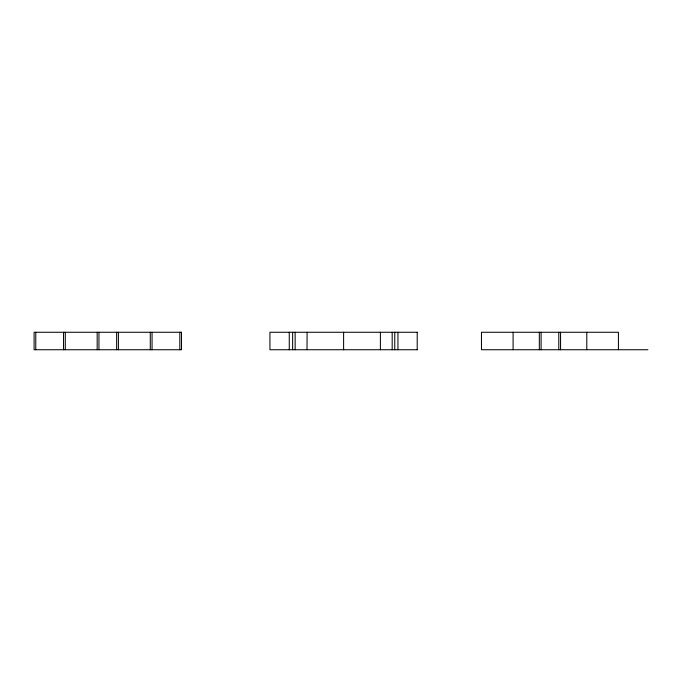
<?xml version="1.0" encoding="UTF-8"?>
<svg xmlns="http://www.w3.org/2000/svg" width="682" height="682" viewBox="0 0 682 682"><rect width="100%" height="100%" fill="white"/><g stroke="black" fill="none" stroke-linecap="round" stroke-linejoin="round"><path stroke-width="1.02" d="M417.248 332.262L269.919 332.262L269.944 349.738L417.248 349.738M647.9 349.738L481.466 349.738L481.466 332.262L618.421 332.262L618.421 349.738M586.793 332.262L586.793 349.738M560.553 332.262L560.553 349.738M558.788 332.262L558.788 349.738M541.099 332.262L541.099 349.738M539.334 332.262L539.334 349.738M513.094 332.262L513.094 349.738M417.214 332.262L417.214 349.738M397.947 332.262L397.947 349.738M394.759 332.262L394.759 349.738M392.184 332.262L392.184 349.738M380.403 332.262L380.403 349.738M343.609 332.262L343.609 349.738M307.105 332.262L307.002 349.738M295.144 332.262L295.144 349.738M292.638 332.262L292.638 349.738M289.262 332.262L289.262 349.738M179.818 332.262L179.818 349.738M152.052 332.262L152.052 349.738M150.287 332.262L150.287 349.738M118.404 332.262L118.404 349.738M116.639 332.262L116.639 349.738M98.95 332.262L98.95 349.738M97.176 332.262L97.176 349.738M65.293 332.262L65.293 349.738M63.528 332.262L63.528 349.738M35.771 332.262L35.771 349.738M181.48 332.262L34.1 332.262L34.1 349.738L181.48 349.738L181.48 332.262"/></g></svg>
